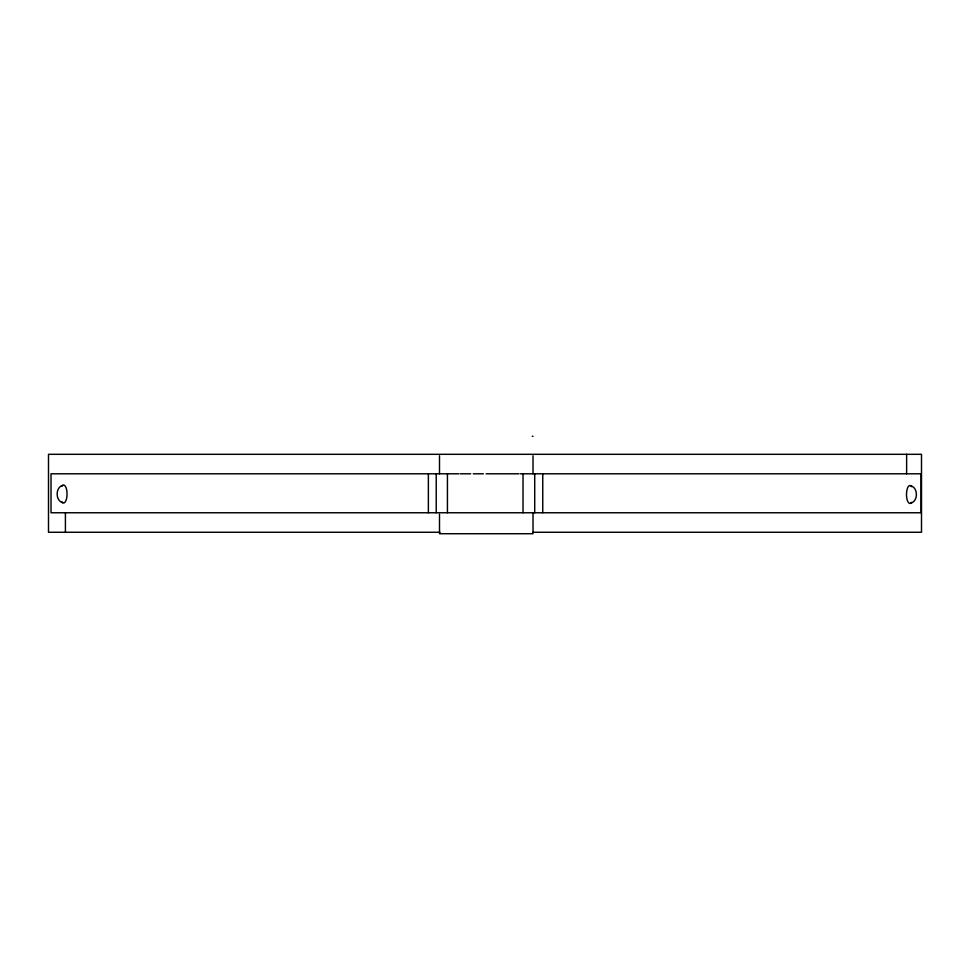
<?xml version="1.0" encoding="UTF-8"?>
<svg xmlns="http://www.w3.org/2000/svg" width="970" height="970" viewBox="0 0 970 970"><rect width="100%" height="100%" fill="white"/><g stroke="black" fill="none" stroke-linecap="round" stroke-linejoin="round"><path stroke-width="1.45" d="M62.698 485.339C55.314 487.304 55.314 500.75 62.698 502.727M910.842 503.175C918.226 501.211 918.226 487.764 910.842 485.8M532.227 436.282L533.015 436.282M458.895 473.796L51.022 473.796L51.022 512.766L921.027 512.766L921.027 473.796L520.332 473.796M460.326 473.796L470.705 473.796M473.251 473.796L483.399 473.796M486.103 473.796L518.889 473.796M440.028 532.263L48.5 532.263L48.5 454.312L921.5 454.312L921.5 532.263L532.979 532.263M906.623 454.312L906.623 473.796M542.751 473.796L542.751 512.766M534.712 473.796L534.712 512.766M533.015 455.767L533.015 473.76M533.015 512.73L533.015 533.718L439.507 533.718L439.507 514.233M523.024 473.796L523.024 512.766M447.437 473.796L447.437 512.766M439.507 455.767L439.507 473.76M436.221 473.796L436.221 512.766M428.376 473.796L428.376 512.766M65.414 512.766L65.414 532.263M61.874 486.237A8.997 3.456 -90 0 1 67.051 494.033A8.997 3.456 -90 0 1 61.874 501.817M911.667 502.278A8.997 3.456 -90 0 1 906.489 494.482A8.997 3.456 -90 0 1 911.667 486.697"/></g></svg>
